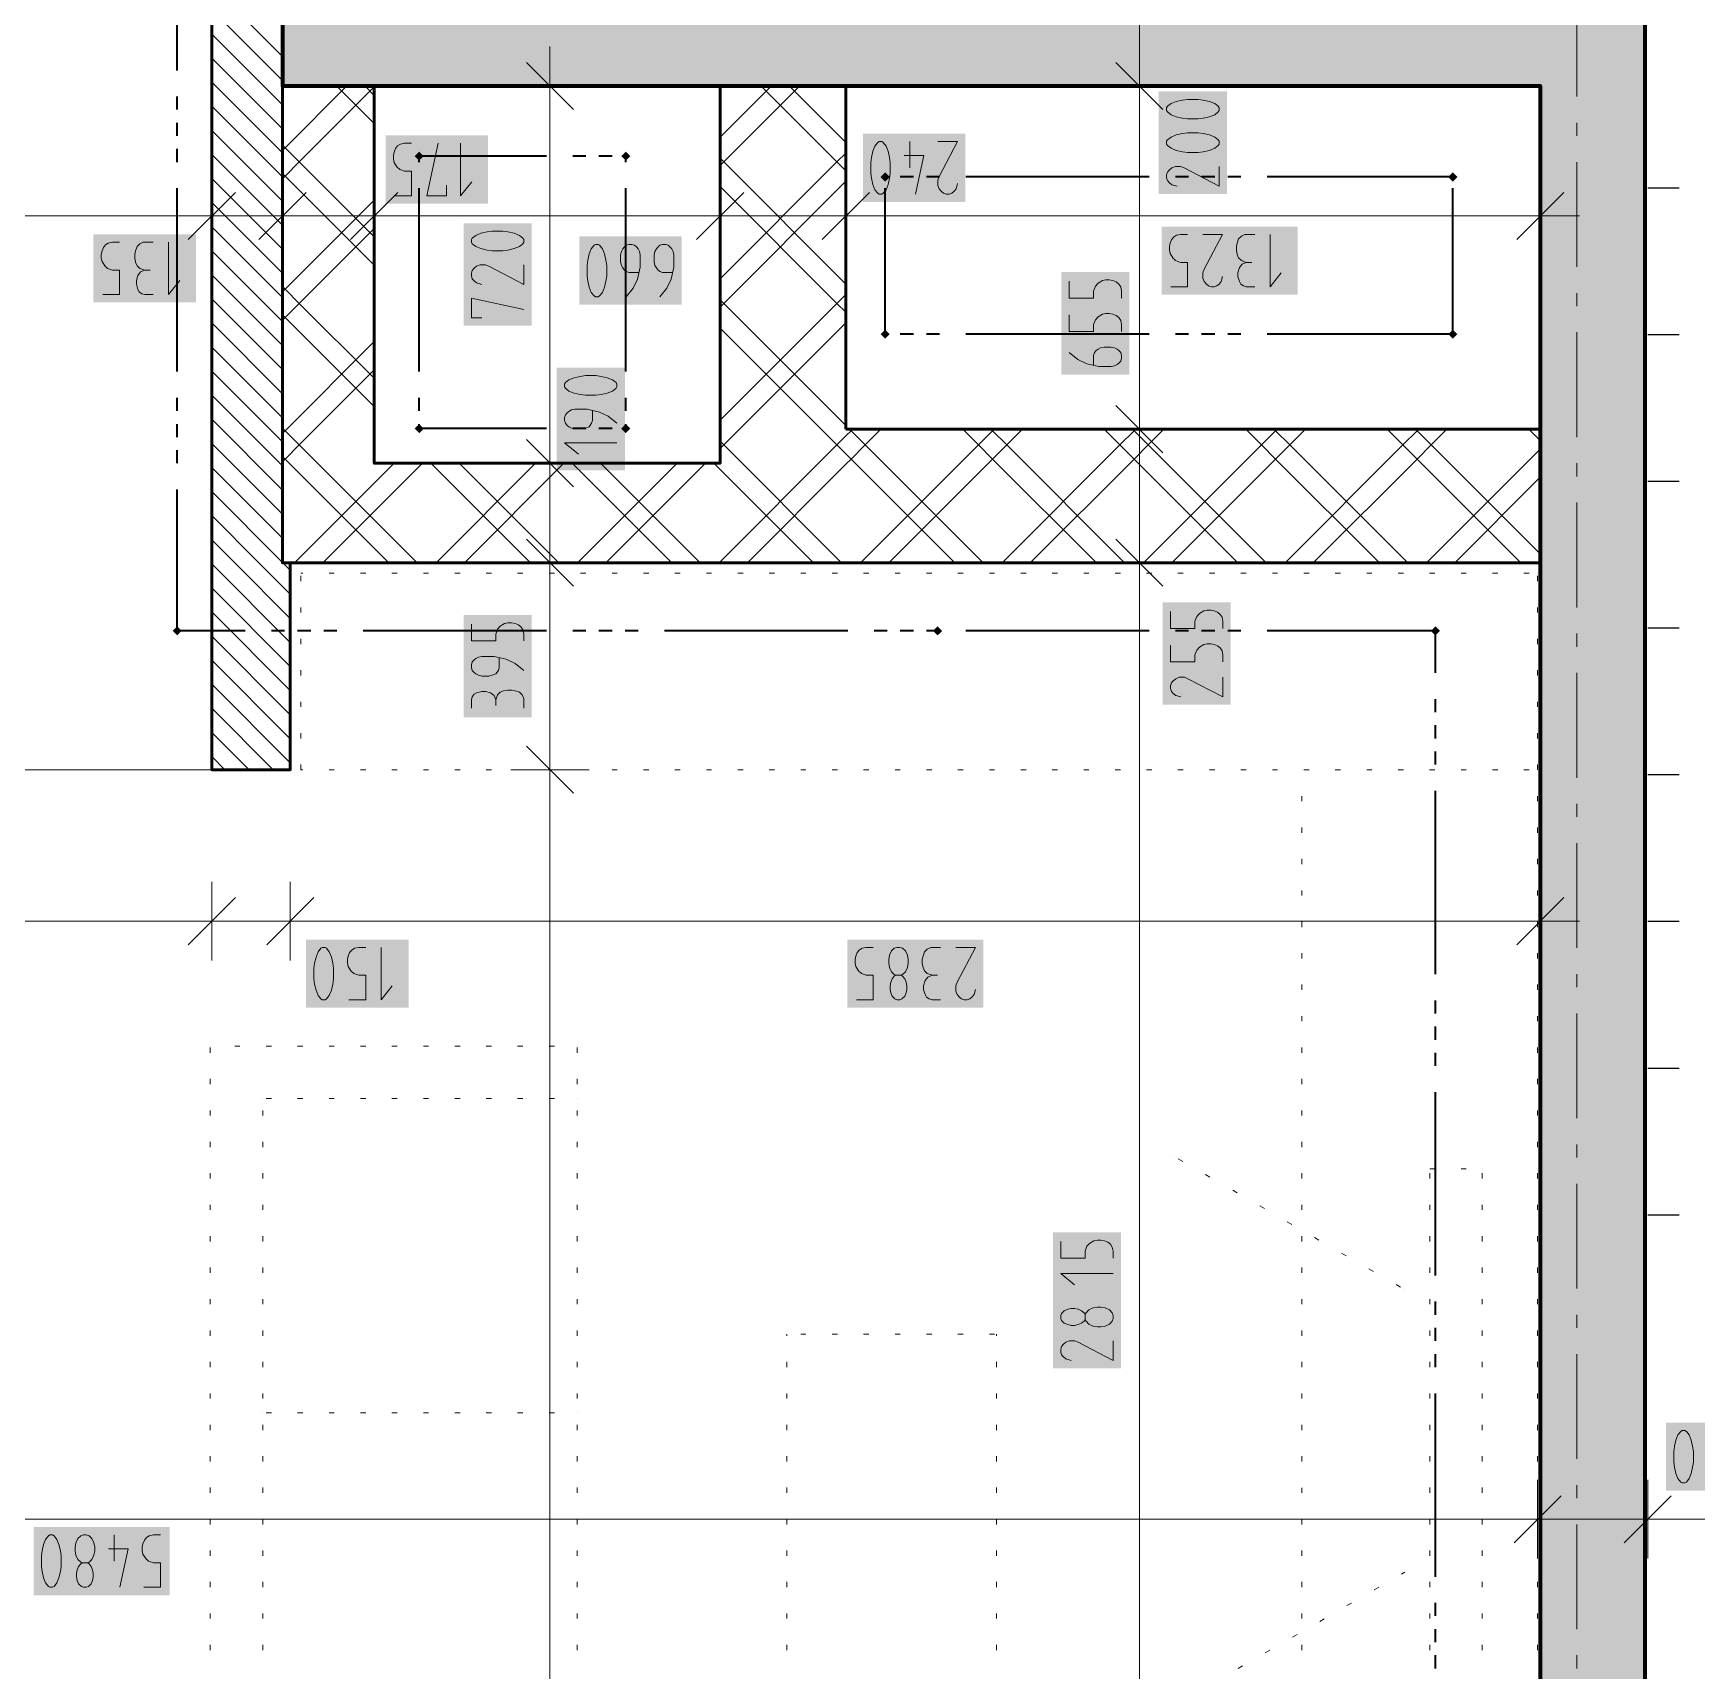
# Model space of a CAD drawing. Header units: millimetres. Extents: x 0 to 594, y 0 to 420.
# Drawn here: x 123.15 to 152.22, y 151.83 to 180.45 of the extents above; entities that cross this region are included whole.
import ezdxf

# ---------------------------------------------------------------- set-up
doc = ezdxf.new("R2010")
doc.units = ezdxf.units.MM
doc.header["$LTSCALE"] = 8
for name, color, linetype in [('PDF_Koty delkove', 7, 'Continuous'), ('PDF_Kuchyne', 7, 'Continuous'), ('PDF_Nabytek', 7, 'Continuous'), ('PDF_Osy hlavni', 7, 'Continuous'), ('PDF_Pozarni useky', 7, 'Continuous'), ('PDF_Pricky sadrokarton', 7, 'Continuous'), ('PDF_Schody 2D', 7, 'Continuous'), ('PDF_Steny akusticke', 7, 'Continuous'), ('PDF_Steny obvodove nosne', 7, 'Continuous')]:
    doc.layers.add(name, color=color, linetype=linetype)

msp = doc.modelspace()

# ---------------------------------------------------------------- hatches: boundary and pattern name
at = {"layer": 'PDF_Steny obvodove nosne', "true_color": 0xc0c0c0, "transparency": 33554559}
msp.add_hatch(color=9, dxfattribs=at).paths.add_polyline_path([(149.487, 181.36), (149.487, 145.412), (149.487, 143.26), (151.319, 143.26), (151.319, 181.36)])

# ---------------------------------------------------------------- linework, layer by layer
at = {"layer": 'PDF_Koty delkove', "lineweight": 18}
for points in [[(142.481, 145.412), (142.481, 159.284), (142.481, 161.364), (142.481, 163.041), (142.481, 163.866), (142.481, 166.663), (142.481, 169.099), (142.481, 171.194), (142.481, 173.529), (142.481, 179.528), (142.481, 181.36), (142.481, 181.635), (142.481, 183.283), (142.481, 198.395), (142.481, 200.044), (142.481, 200.319), (142.481, 202.151), (142.481, 202.288), (142.481, 215.614)], [(132.181, 179.528), (132.181, 180.215)], [(132.593, 179.116), (131.769, 179.941)], [(142.893, 179.116), (142.068, 179.941)], [(132.868, 179.528), (132.181, 179.528), (131.494, 179.528)], [(132.181, 130.758), (132.181, 149.812), (132.181, 167.576), (132.181, 171.194), (132.181, 172.934), (132.181, 179.528)], [(143.167, 179.528), (142.481, 179.528), (141.794, 179.528)], [(129.468, 177.61), (129.762, 177.61), (129.762, 178.037), (129.639, 178.037), (129.554, 178.068), (129.505, 178.114), (129.456, 178.19), (129.444, 178.25), (129.444, 178.312), (129.456, 178.373), (129.48, 178.434), (129.517, 178.479), (129.566, 178.511)], [(129.566, 178.511), (129.639, 178.526), (129.762, 178.526)], [(130.374, 177.793), (130.374, 177.61), (130.031, 177.61), (130.226, 178.526)], [(130.618, 178.526), (130.618, 177.61), (130.813, 177.854)], [(138.054, 177.715), (138.091, 177.806), (138.116, 177.914), (138.128, 178.004), (138.128, 178.187), (138.116, 178.279), (138.091, 178.386), (138.054, 178.478), (138.006, 178.539), (137.981, 178.555), (137.932, 178.555), (137.908, 178.539), (137.859, 178.478), (137.822, 178.386), (137.798, 178.279), (137.786, 178.187)], [(138.47, 178.555), (138.47, 178.097)], [(138.96, 178.555), (139.303, 178.555), (138.984, 177.944), (138.96, 177.882), (138.96, 177.791), (138.984, 177.73), (139.021, 177.685), (139.058, 177.654), (139.107, 177.639), (139.155, 177.639), (139.204, 177.654), (139.241, 177.685), (139.278, 177.73), (139.303, 177.821)], [(143.506, 178.707), (143.323, 178.707), (143.232, 178.695), (143.125, 178.671), (143.034, 178.634), (142.972, 178.586), (142.958, 178.561), (142.958, 178.512)], [(142.958, 178.512), (142.972, 178.487), (143.034, 178.439), (143.125, 178.402), (143.232, 178.377), (143.323, 178.365), (143.506, 178.365), (143.598, 178.377), (143.705, 178.402), (143.797, 178.439), (143.858, 178.487), (143.873, 178.512), (143.873, 178.561), (143.858, 178.586), (143.797, 178.634), (143.705, 178.671), (143.598, 178.695), (143.506, 178.707)], [(138.373, 178.31), (138.716, 178.31), (138.568, 177.639)], [(126.269, 177.942), (126.269, 177.255), (126.269, 176.568)], [(127.506, 177.942), (127.506, 177.255), (127.506, 176.568)], [(129.109, 177.942), (129.109, 177.255), (129.109, 176.568)], [(135.153, 177.942), (135.153, 177.255), (135.153, 176.568)], [(137.352, 177.942), (137.352, 177.255), (137.352, 176.568)], [(137.786, 178.187), (137.786, 178.004), (137.798, 177.914), (137.822, 177.806), (137.859, 177.715), (137.908, 177.654), (137.932, 177.639), (137.981, 177.639), (138.006, 177.654), (138.054, 177.715)], [(143.873, 178.12), (143.873, 177.778), (143.263, 178.096), (143.201, 178.12), (143.11, 178.12), (143.049, 178.096), (143.003, 178.059), (142.972, 178.023), (142.958, 177.973), (142.958, 177.925), (142.972, 177.876), (143.003, 177.839), (143.049, 177.802), (143.14, 177.778)], [(149.487, 177.942), (149.487, 177.255), (149.487, 176.568)], [(126.682, 177.667), (125.857, 176.843)], [(127.918, 177.667), (127.094, 176.843)], [(129.521, 177.667), (128.697, 176.843)], [(135.566, 177.667), (134.741, 176.843)], [(137.764, 177.667), (136.939, 176.843)], [(149.899, 177.667), (149.075, 176.843)], [(149.487, 177.255), (145.41, 177.255), (144.58, 177.255), (143.119, 177.255), (137.352, 177.255), (135.153, 177.255), (129.109, 177.255), (127.506, 177.255), (126.269, 177.255), (110.242, 177.255), (99.205, 177.255)], [(149.487, 177.255), (150.174, 177.255)], [(124.365, 175.881), (124.658, 175.881), (124.658, 176.308), (124.536, 176.308), (124.45, 176.339), (124.401, 176.385), (124.353, 176.461), (124.34, 176.522), (124.34, 176.583), (124.353, 176.644), (124.377, 176.705), (124.414, 176.751), (124.462, 176.782), (124.536, 176.797), (124.658, 176.797)], [(125.245, 176.797), (125.074, 176.797), (125.013, 176.766), (124.964, 176.72), (124.94, 176.644), (124.927, 176.583), (124.927, 176.522), (124.94, 176.446), (124.964, 176.385), (125.013, 176.339), (125.098, 176.308)], [(125.515, 176.797), (125.515, 175.881), (125.71, 176.125)], [(131.173, 176.99), (131.082, 176.977), (130.975, 176.953), (130.883, 176.916), (130.822, 176.868), (130.807, 176.843), (130.807, 176.795), (130.822, 176.77), (130.883, 176.721), (130.975, 176.685), (131.082, 176.66), (131.173, 176.647), (131.356, 176.647), (131.447, 176.66), (131.554, 176.685), (131.646, 176.721), (131.707, 176.77), (131.723, 176.795), (131.723, 176.843), (131.707, 176.868), (131.646, 176.916), (131.554, 176.953), (131.447, 176.977), (131.356, 176.99)], [(131.356, 176.99), (131.173, 176.99)], [(133.734, 176.27), (133.563, 176.27), (133.514, 176.286), (133.477, 176.316), (133.453, 176.347), (133.428, 176.392), (133.416, 176.453), (133.416, 176.575), (133.428, 176.637), (133.453, 176.682), (133.477, 176.713), (133.514, 176.744), (133.563, 176.759), (133.611, 176.759)], [(133.611, 176.759), (133.66, 176.744), (133.697, 176.713), (133.721, 176.682), (133.746, 176.637), (133.759, 176.575), (133.759, 176.362), (133.71, 176.149), (133.636, 175.996), (133.514, 175.844)], [(134.321, 176.27), (134.15, 176.27), (134.101, 176.286), (134.064, 176.316), (134.04, 176.347), (134.016, 176.392), (134.003, 176.453), (134.003, 176.575), (134.016, 176.637), (134.04, 176.682), (134.064, 176.713), (134.101, 176.744), (134.15, 176.759), (134.198, 176.759), (134.247, 176.744), (134.284, 176.713), (134.308, 176.682), (134.333, 176.637), (134.346, 176.575), (134.346, 176.362), (134.297, 176.149), (134.223, 175.996), (134.101, 175.844)], [(143.029, 176.018), (143.323, 176.018), (143.323, 176.445), (143.2, 176.445), (143.115, 176.476), (143.066, 176.522), (143.017, 176.598), (143.005, 176.658), (143.005, 176.72), (143.017, 176.781), (143.042, 176.841), (143.078, 176.887), (143.127, 176.918), (143.2, 176.934), (143.323, 176.934)], [(143.592, 176.934), (143.935, 176.934), (143.616, 176.323)], [(144.497, 176.934), (144.326, 176.934), (144.265, 176.903), (144.216, 176.857), (144.192, 176.781), (144.179, 176.72), (144.179, 176.658), (144.192, 176.582), (144.216, 176.522), (144.265, 176.476), (144.35, 176.445)], [(144.766, 176.934), (144.766, 176.018), (144.961, 176.262)], [(125.245, 175.881), (125.098, 175.881), (125.049, 175.896), (125.001, 175.927), (124.976, 175.973), (124.952, 176.064), (124.952, 176.125), (124.976, 176.217), (125.025, 176.278), (125.098, 176.308), (125.196, 176.308)], [(131.723, 176.403), (131.723, 176.06), (131.112, 176.378), (131.051, 176.403), (130.959, 176.403), (130.899, 176.378), (130.853, 176.342), (130.822, 176.305), (130.807, 176.256), (130.807, 176.208), (130.822, 176.158), (130.853, 176.122), (130.899, 176.085), (130.989, 176.06)], [(143.616, 176.323), (143.592, 176.262), (143.592, 176.17), (143.616, 176.11), (143.653, 176.064), (143.69, 176.033), (143.739, 176.018), (143.787, 176.018), (143.836, 176.033), (143.873, 176.064), (143.91, 176.11), (143.935, 176.2)], [(144.497, 176.018), (144.35, 176.018), (144.301, 176.033), (144.253, 176.064), (144.228, 176.11), (144.203, 176.2), (144.203, 176.262), (144.228, 176.353), (144.277, 176.415), (144.35, 176.445), (144.448, 176.445)], [(141.255, 176.114), (141.255, 175.821), (141.682, 175.821), (141.682, 175.943), (141.713, 176.029), (141.759, 176.078), (141.835, 176.126), (141.895, 176.139), (141.956, 176.139), (142.018, 176.126), (142.078, 176.102), (142.124, 176.065), (142.155, 176.017), (142.171, 175.943), (142.171, 175.821)], [(130.989, 175.473), (130.807, 175.473), (130.807, 175.816), (131.723, 175.62)], [(141.255, 175.527), (141.255, 175.234), (141.682, 175.234), (141.682, 175.356), (141.713, 175.441), (141.759, 175.491), (141.835, 175.539), (141.895, 175.552), (141.956, 175.552), (142.018, 175.539), (142.078, 175.515), (142.124, 175.478), (142.155, 175.43), (142.171, 175.356), (142.171, 175.234)], [(141.56, 174.671), (141.407, 174.744), (141.255, 174.867)], [(141.682, 174.647), (141.682, 174.818), (141.697, 174.867), (141.727, 174.904), (141.759, 174.928), (141.803, 174.952), (141.865, 174.964), (141.987, 174.964), (142.048, 174.952), (142.094, 174.928), (142.124, 174.904), (142.155, 174.867), (142.171, 174.818), (142.171, 174.769), (142.155, 174.72), (142.124, 174.683), (142.094, 174.659), (142.048, 174.634), (141.987, 174.622), (141.773, 174.622), (141.56, 174.671)], [(133.352, 173.632), (133.199, 173.755), (133.046, 173.828), (132.833, 173.876), (132.618, 173.876), (132.558, 173.864), (132.512, 173.84), (132.482, 173.816), (132.451, 173.779), (132.436, 173.73), (132.436, 173.681), (132.451, 173.632), (132.482, 173.595)], [(132.482, 173.595), (132.512, 173.571), (132.558, 173.546), (132.618, 173.534), (132.741, 173.534), (132.802, 173.546), (132.863, 173.571), (132.909, 173.632), (132.924, 173.681), (132.924, 173.852)], [(142.893, 173.117), (142.068, 173.942)], [(132.593, 172.522), (131.769, 173.346)], [(133.352, 173.289), (132.436, 173.289), (132.68, 173.094)], [(143.167, 173.529), (142.481, 173.529), (141.794, 173.529)], [(132.868, 172.934), (132.181, 172.934), (131.494, 172.934)], [(132.593, 170.782), (131.769, 171.606)], [(142.893, 170.782), (142.068, 171.606)], [(132.868, 171.194), (132.181, 171.194), (131.494, 171.194)], [(143.167, 171.194), (142.481, 171.194), (141.794, 171.194)], [(143.025, 170.341), (143.025, 170.047), (143.452, 170.047), (143.452, 170.17), (143.483, 170.255), (143.529, 170.304), (143.605, 170.352), (143.666, 170.365), (143.727, 170.365), (143.788, 170.352), (143.849, 170.328), (143.895, 170.292), (143.926, 170.243), (143.941, 170.17), (143.941, 170.047)], [(130.807, 170.119), (130.807, 169.826), (131.234, 169.826), (131.234, 169.948), (131.265, 170.034), (131.311, 170.083), (131.387, 170.131), (131.447, 170.144), (131.509, 170.144), (131.57, 170.131), (131.631, 170.107), (131.676, 170.07), (131.707, 170.022), (131.723, 169.948), (131.723, 169.826)], [(143.025, 169.754), (143.025, 169.46), (143.452, 169.46), (143.452, 169.583), (143.483, 169.668), (143.529, 169.717), (143.605, 169.765), (143.666, 169.778), (143.727, 169.778), (143.788, 169.765), (143.849, 169.741), (143.895, 169.704), (143.926, 169.656), (143.941, 169.583), (143.941, 169.46)], [(131.723, 169.312), (131.57, 169.435), (131.417, 169.508), (131.204, 169.557), (130.989, 169.557), (130.929, 169.544), (130.883, 169.52), (130.853, 169.496), (130.822, 169.459), (130.807, 169.41), (130.807, 169.361), (130.822, 169.312), (130.853, 169.275), (130.883, 169.251), (130.929, 169.226), (130.989, 169.214), (131.112, 169.214), (131.173, 169.226), (131.234, 169.251), (131.28, 169.312), (131.295, 169.361), (131.295, 169.532)], [(130.807, 168.652), (130.807, 168.798), (130.822, 168.848), (130.853, 168.896), (130.899, 168.921), (130.989, 168.945), (131.051, 168.945), (131.142, 168.921), (131.204, 168.872), (131.234, 168.798), (131.234, 168.701)], [(131.723, 168.652), (131.723, 168.823), (131.692, 168.884), (131.646, 168.933), (131.57, 168.957), (131.509, 168.969), (131.447, 168.969), (131.371, 168.957), (131.311, 168.933), (131.265, 168.884)], [(143.941, 169.191), (143.941, 168.848), (143.33, 169.166), (143.269, 169.191), (143.177, 169.191), (143.117, 169.166), (143.071, 169.13), (143.04, 169.093), (143.025, 169.044), (143.025, 168.995), (143.04, 168.946), (143.071, 168.91), (143.117, 168.873), (143.208, 168.848)], [(131.265, 168.884), (131.234, 168.798)], [(132.593, 167.164), (131.769, 167.988)], [(132.868, 167.576), (132.181, 167.576), (131.494, 167.576)], [(126.269, 165.616), (126.269, 164.929), (126.269, 164.242)], [(127.643, 165.616), (127.643, 164.929), (127.643, 164.242)], [(149.487, 165.616), (149.487, 164.929), (149.487, 164.242)], [(126.682, 165.341), (125.857, 164.517)], [(128.055, 165.341), (127.231, 164.517)], [(149.899, 165.341), (149.075, 164.517)], [(98.564, 164.929), (99.251, 164.929), (126.269, 164.929), (127.643, 164.929), (139.868, 164.929), (149.487, 164.929), (150.174, 164.929)], [(128.666, 163.555), (128.96, 163.555), (128.96, 163.982), (128.838, 163.982), (128.752, 164.013), (128.703, 164.059), (128.655, 164.135), (128.642, 164.195), (128.642, 164.257), (128.655, 164.318), (128.679, 164.378), (128.716, 164.424), (128.764, 164.455), (128.838, 164.471), (128.96, 164.471)], [(129.229, 164.471), (129.229, 163.555), (129.425, 163.799)], [(137.537, 163.555), (137.831, 163.555), (137.831, 163.982), (137.708, 163.982), (137.623, 164.013), (137.574, 164.059), (137.525, 164.135), (137.513, 164.195), (137.513, 164.257), (137.525, 164.318), (137.55, 164.378), (137.586, 164.424), (137.635, 164.455), (137.708, 164.471), (137.831, 164.471)], [(138.149, 164.043), (138.198, 163.997), (138.222, 163.982), (138.32, 163.982), (138.344, 163.997), (138.394, 164.043), (138.43, 164.119), (138.443, 164.195), (138.443, 164.257), (138.43, 164.333), (138.394, 164.409), (138.344, 164.455), (138.295, 164.471), (138.247, 164.471), (138.198, 164.455), (138.149, 164.409), (138.113, 164.333), (138.1, 164.257)], [(138.1, 164.257), (138.1, 164.195), (138.113, 164.119), (138.149, 164.043)], [(139.005, 164.471), (138.834, 164.471), (138.773, 164.44), (138.724, 164.394), (138.7, 164.318), (138.687, 164.257), (138.687, 164.195), (138.7, 164.119), (138.724, 164.059), (138.773, 164.013), (138.858, 163.982)], [(139.274, 164.471), (139.617, 164.471), (139.299, 163.86), (139.274, 163.799), (139.274, 163.707), (139.299, 163.647), (139.335, 163.601), (139.372, 163.57), (139.421, 163.555), (139.469, 163.555), (139.519, 163.57), (139.555, 163.601), (139.592, 163.647), (139.617, 163.737)], [(138.32, 163.982), (138.344, 163.966), (138.381, 163.92), (138.405, 163.86), (138.418, 163.799), (138.418, 163.737), (138.405, 163.677), (138.381, 163.615), (138.332, 163.57), (138.295, 163.555), (138.247, 163.555), (138.21, 163.57), (138.161, 163.615), (138.137, 163.677), (138.124, 163.737), (138.124, 163.799), (138.137, 163.86), (138.161, 163.92), (138.198, 163.966), (138.222, 163.982)], [(139.005, 163.555), (138.858, 163.555), (138.809, 163.57), (138.761, 163.601), (138.736, 163.647), (138.711, 163.737), (138.711, 163.799), (138.736, 163.89), (138.785, 163.952), (138.858, 163.982), (138.956, 163.982)], [(141.107, 159.331), (141.107, 159.037), (141.534, 159.037), (141.534, 159.16), (141.565, 159.245), (141.61, 159.294), (141.686, 159.343), (141.747, 159.355), (141.808, 159.355), (141.87, 159.343), (141.93, 159.318), (141.976, 159.282), (142.007, 159.233), (142.023, 159.16), (142.023, 159.037)], [(142.023, 158.768), (141.107, 158.768), (141.35, 158.573)], [(141.534, 157.961), (141.518, 157.936), (141.472, 157.9), (141.412, 157.876), (141.35, 157.863), (141.289, 157.863), (141.229, 157.876), (141.167, 157.9), (141.121, 157.949), (141.107, 157.986), (141.107, 158.034), (141.121, 158.071), (141.167, 158.12), (141.229, 158.144), (141.289, 158.157), (141.35, 158.157), (141.412, 158.144), (141.472, 158.12), (141.518, 158.083), (141.534, 158.059)], [(141.808, 158.181), (141.747, 158.181), (141.671, 158.168), (141.595, 158.132), (141.549, 158.083), (141.534, 158.059), (141.534, 157.961), (141.549, 157.936), (141.595, 157.887), (141.671, 157.851), (141.747, 157.838), (141.808, 157.838), (141.884, 157.851), (141.961, 157.887), (142.007, 157.936), (142.023, 157.986), (142.023, 158.034)], [(142.023, 158.034), (142.007, 158.083), (141.961, 158.132), (141.884, 158.168), (141.808, 158.181)], [(142.023, 157.594), (142.023, 157.251), (141.412, 157.57), (141.35, 157.594), (141.259, 157.594), (141.198, 157.57), (141.153, 157.533), (141.121, 157.496), (141.107, 157.447), (141.107, 157.399), (141.121, 157.349), (141.153, 157.313), (141.198, 157.276), (141.289, 157.251)], [(149.441, 155.161), (149.441, 154.474), (149.441, 153.787)], [(151.365, 155.161), (151.365, 154.474), (151.365, 153.787)], [(149.853, 154.886), (149.029, 154.062)], [(151.777, 154.886), (150.952, 154.062)], [(235.992, 154.474), (234.068, 154.474), (203.112, 154.474), (201.784, 154.474), (178.291, 154.474), (176.368, 154.474), (164.92, 154.474), (162.813, 154.474), (151.365, 154.474), (149.441, 154.474), (99.251, 154.474), (95.862, 154.474)], [(123.599, 154.031), (123.563, 154.123), (123.514, 154.184), (123.489, 154.199), (123.441, 154.199), (123.416, 154.184), (123.367, 154.123), (123.331, 154.031), (123.306, 153.924), (123.294, 153.832)], [(123.979, 153.726), (124.003, 153.71), (124.101, 153.71), (124.125, 153.726), (124.175, 153.772), (124.211, 153.848), (124.224, 153.924), (124.224, 153.985), (124.211, 154.061), (124.175, 154.138), (124.125, 154.184), (124.076, 154.199), (124.028, 154.199), (123.979, 154.184), (123.93, 154.138), (123.894, 154.061), (123.881, 153.985)], [(124.566, 154.199), (124.566, 153.742)], [(125.08, 153.284), (125.373, 153.284), (125.373, 153.71), (125.25, 153.71), (125.165, 153.742), (125.116, 153.787), (125.068, 153.863), (125.055, 153.924), (125.055, 153.985), (125.068, 154.047), (125.092, 154.107), (125.129, 154.153), (125.177, 154.184), (125.25, 154.199), (125.373, 154.199)], [(123.294, 153.832), (123.294, 153.649), (123.306, 153.558), (123.331, 153.451), (123.367, 153.36), (123.416, 153.298), (123.441, 153.284), (123.489, 153.284), (123.514, 153.298), (123.563, 153.36), (123.599, 153.451), (123.624, 153.558), (123.637, 153.649), (123.637, 153.832), (123.624, 153.924), (123.599, 154.031)], [(123.881, 153.985), (123.881, 153.924), (123.894, 153.848), (123.93, 153.772), (123.979, 153.726)], [(124.468, 153.955), (124.811, 153.955), (124.663, 153.284)], [(124.101, 153.71), (124.125, 153.695), (124.162, 153.649), (124.186, 153.589), (124.199, 153.527), (124.199, 153.466), (124.186, 153.405), (124.162, 153.344), (124.113, 153.298), (124.076, 153.284), (124.028, 153.284), (123.991, 153.298), (123.942, 153.344), (123.918, 153.405), (123.905, 153.466), (123.905, 153.527), (123.918, 153.589), (123.942, 153.649), (123.979, 153.695), (124.003, 153.71)]]:
    msp.add_lwpolyline(points, dxfattribs=at)
for points in [[(143.506, 179.294), (143.323, 179.294), (143.232, 179.282), (143.125, 179.258), (143.034, 179.221), (142.972, 179.173), (142.958, 179.148), (142.958, 179.099), (142.972, 179.074), (143.034, 179.026), (143.125, 178.989), (143.232, 178.964), (143.323, 178.952), (143.506, 178.952), (143.598, 178.964), (143.705, 178.989), (143.797, 179.026), (143.858, 179.074), (143.873, 179.099), (143.873, 179.148), (143.858, 179.173), (143.797, 179.221), (143.705, 179.258), (143.598, 179.282)], [(132.829, 176.392), (132.829, 176.209), (132.841, 176.118), (132.866, 176.011), (132.902, 175.92), (132.951, 175.858), (132.976, 175.844), (133.024, 175.844), (133.049, 175.858), (133.097, 175.92), (133.134, 176.011), (133.159, 176.118), (133.172, 176.209), (133.172, 176.392), (133.159, 176.484), (133.134, 176.591), (133.097, 176.682), (133.049, 176.744), (133.024, 176.759), (132.976, 176.759), (132.951, 176.744), (132.902, 176.682), (132.866, 176.591), (132.841, 176.484)], [(132.985, 174.464), (132.802, 174.464), (132.711, 174.451), (132.604, 174.427), (132.512, 174.39), (132.451, 174.342), (132.436, 174.317), (132.436, 174.268), (132.451, 174.243), (132.512, 174.195), (132.604, 174.158), (132.711, 174.133), (132.802, 174.121), (132.985, 174.121), (133.076, 174.133), (133.183, 174.158), (133.275, 174.195), (133.336, 174.243), (133.352, 174.268), (133.352, 174.317), (133.336, 174.342), (133.275, 174.39), (133.183, 174.427), (133.076, 174.451)], [(128.055, 164.104), (128.055, 163.92), (128.068, 163.83), (128.092, 163.723), (128.129, 163.631), (128.177, 163.57), (128.202, 163.555), (128.25, 163.555), (128.275, 163.57), (128.324, 163.631), (128.36, 163.723), (128.385, 163.83), (128.398, 163.92), (128.398, 164.104), (128.385, 164.195), (128.36, 164.302), (128.324, 164.394), (128.275, 164.455), (128.25, 164.471), (128.202, 164.471), (128.177, 164.455), (128.129, 164.394), (128.092, 164.302), (128.068, 164.195)], [(151.82, 155.657), (151.82, 155.474), (151.832, 155.383), (151.857, 155.276), (151.893, 155.184), (151.942, 155.123), (151.967, 155.108), (152.015, 155.108), (152.04, 155.123), (152.088, 155.184), (152.125, 155.276), (152.15, 155.383), (152.163, 155.474), (152.163, 155.657), (152.15, 155.749), (152.125, 155.856), (152.088, 155.947), (152.04, 156.009), (152.015, 156.024), (151.967, 156.024), (151.942, 156.009), (151.893, 155.947), (151.857, 155.856), (151.832, 155.749)]]:
    msp.add_lwpolyline(points, close=True, dxfattribs=at)
at = {"layer": 'PDF_Koty delkove', "color": 7, "lineweight": 18, "true_color": 0xffffff, "transparency": 33554559}
for points in [[(144.011, 177.64), (144.011, 179.432), (142.82, 177.64), (142.82, 179.432)], [(131.098, 178.664), (129.307, 178.664), (131.098, 177.473), (129.307, 177.473)], [(139.44, 178.692), (137.649, 178.692), (139.44, 177.501), (137.649, 177.501)], [(131.86, 175.336), (131.86, 177.127), (130.67, 175.336), (130.67, 177.127)], [(145.246, 177.071), (142.868, 177.071), (145.246, 175.881), (142.868, 175.881)], [(125.995, 176.935), (124.203, 176.935), (125.995, 175.744), (124.203, 175.744)], [(134.483, 176.897), (132.692, 176.897), (134.483, 175.706), (132.692, 175.706)], [(142.308, 174.484), (142.308, 176.276), (141.117, 174.484), (141.117, 176.276)], [(133.489, 172.809), (133.489, 174.601), (132.299, 172.809), (132.299, 174.601)], [(144.079, 168.711), (144.079, 170.502), (142.888, 168.711), (142.888, 170.502)], [(131.86, 168.489), (131.86, 170.281), (130.67, 168.489), (130.67, 170.281)], [(129.709, 164.608), (127.918, 164.608), (129.709, 163.418), (127.918, 163.418)], [(139.754, 164.608), (137.376, 164.608), (139.754, 163.418), (137.376, 163.418)], [(142.16, 157.114), (142.16, 159.492), (140.969, 157.114), (140.969, 159.492)], [(153.474, 156.162), (151.683, 156.162), (153.474, 154.971), (151.683, 154.971)], [(125.535, 154.337), (123.157, 154.337), (125.535, 153.146), (123.157, 153.146)]]:
    msp.add_solid(points, dxfattribs=at)
at = {"layer": 'PDF_Kuchyne', "lineweight": 13}
for points in [[(126.269, 189.557), (120.774, 189.557), (110.242, 189.557), (110.242, 184.062), (120.774, 184.062), (120.774, 173.071), (115.279, 173.071), (115.279, 167.576), (126.269, 167.576), (126.269, 173.071)], [(126.269, 173.071), (126.269, 189.557)]]:
    msp.add_lwpolyline(points, dxfattribs=at)
at = {"layer": 'PDF_Nabytek', "lineweight": 13}
for points in [[(127.826, 171.011), (127.826, 171.011)], [(127.861, 171.011), (127.826, 171.011)], [(127.826, 171.011), (127.826, 171.011)], [(127.826, 170.871), (127.826, 170.963)], [(128.411, 171.011), (128.319, 171.011)], [(128.96, 171.011), (128.869, 171.011)], [(129.51, 171.011), (129.418, 171.011)], [(130.059, 171.011), (129.968, 171.011)], [(130.609, 171.011), (130.517, 171.011)], [(131.158, 171.011), (131.067, 171.011)], [(131.708, 171.011), (131.616, 171.011)], [(132.257, 171.011), (132.166, 171.011)], [(132.807, 171.011), (132.715, 171.011)], [(133.357, 171.011), (133.265, 171.011)], [(133.906, 171.011), (133.814, 171.011)], [(134.456, 171.011), (134.364, 171.011)], [(135.005, 171.011), (134.914, 171.011)], [(135.555, 171.011), (135.463, 171.011)], [(136.104, 171.011), (136.013, 171.011)], [(136.654, 171.011), (136.562, 171.011)], [(137.203, 171.011), (137.112, 171.011)], [(137.753, 171.011), (137.661, 171.011)], [(138.302, 171.011), (138.211, 171.011)], [(138.852, 171.011), (138.76, 171.011)], [(139.401, 171.011), (139.31, 171.011)], [(139.951, 171.011), (139.859, 171.011)], [(140.5, 171.011), (140.409, 171.011)], [(141.05, 171.011), (140.958, 171.011)], [(141.599, 171.011), (141.508, 171.011)], [(142.149, 171.011), (142.057, 171.011)], [(142.698, 171.011), (142.607, 171.011)], [(143.248, 171.011), (143.156, 171.011)], [(143.798, 171.011), (143.706, 171.011)], [(144.347, 171.011), (144.255, 171.011)], [(144.897, 171.011), (144.805, 171.011)], [(145.446, 171.011), (145.355, 171.011)], [(145.996, 171.011), (145.904, 171.011)], [(146.545, 171.011), (146.454, 171.011)], [(147.095, 171.011), (147.003, 171.011)], [(147.644, 171.011), (147.553, 171.011)], [(148.194, 171.011), (148.102, 171.011)], [(148.743, 171.011), (148.652, 171.011)], [(149.293, 171.011), (149.201, 171.011)], [(149.441, 171.011), (149.441, 171.011)], [(149.441, 171.011), (149.441, 171.011)], [(149.441, 170.871), (149.441, 170.963)], [(127.826, 170.322), (127.826, 170.414)], [(149.441, 170.322), (149.441, 170.414)], [(127.826, 169.772), (127.826, 169.864)], [(149.441, 169.772), (149.441, 169.864)], [(127.826, 169.223), (127.826, 169.314)], [(149.441, 169.223), (149.441, 169.314)], [(127.826, 168.673), (127.826, 168.765)], [(149.441, 168.673), (149.441, 168.765)], [(127.826, 168.124), (127.826, 168.215)], [(149.441, 168.124), (149.441, 168.215)], [(127.861, 167.576), (127.826, 167.576), (127.826, 167.666)], [(127.826, 167.576), (127.826, 167.576)], [(128.411, 167.576), (128.319, 167.576)], [(128.96, 167.576), (128.869, 167.576)], [(129.51, 167.576), (129.418, 167.576)], [(130.059, 167.576), (129.968, 167.576)], [(130.609, 167.576), (130.517, 167.576)], [(131.158, 167.576), (131.067, 167.576)], [(131.708, 167.576), (131.616, 167.576)], [(132.257, 167.576), (132.166, 167.576)], [(132.807, 167.576), (132.715, 167.576)], [(133.357, 167.576), (133.265, 167.576)], [(133.906, 167.576), (133.814, 167.576)], [(134.456, 167.576), (134.364, 167.576)], [(135.005, 167.576), (134.914, 167.576)], [(135.555, 167.576), (135.463, 167.576)], [(136.104, 167.576), (136.013, 167.576)], [(136.654, 167.576), (136.562, 167.576)], [(137.203, 167.576), (137.112, 167.576)], [(137.753, 167.576), (137.661, 167.576)], [(138.302, 167.576), (138.211, 167.576)], [(138.852, 167.576), (138.76, 167.576)], [(139.401, 167.576), (139.31, 167.576)], [(139.951, 167.576), (139.859, 167.576)], [(140.5, 167.576), (140.409, 167.576)], [(141.05, 167.576), (140.958, 167.576)], [(141.599, 167.576), (141.508, 167.576)], [(142.149, 167.576), (142.057, 167.576)], [(142.698, 167.576), (142.607, 167.576)], [(143.248, 167.576), (143.156, 167.576)], [(143.798, 167.576), (143.706, 167.576)], [(144.347, 167.576), (144.255, 167.576)], [(144.897, 167.576), (144.805, 167.576)], [(145.32, 167.576), (145.32, 167.576)], [(145.32, 167.574), (145.32, 167.576)], [(145.32, 167.576), (145.32, 167.576)], [(145.446, 167.576), (145.355, 167.576)], [(145.446, 167.576), (145.355, 167.576)], [(145.996, 167.576), (145.904, 167.576)], [(145.996, 167.576), (145.904, 167.576)], [(146.545, 167.576), (146.454, 167.576)], [(146.545, 167.576), (146.454, 167.576)], [(147.095, 167.576), (147.003, 167.576)], [(147.095, 167.576), (147.003, 167.576)], [(147.644, 167.576), (147.553, 167.576)], [(147.644, 167.576), (147.553, 167.576)], [(148.194, 167.576), (148.102, 167.576)], [(148.194, 167.576), (148.102, 167.576)], [(148.743, 167.576), (148.652, 167.576)], [(148.743, 167.576), (148.652, 167.576)], [(149.293, 167.576), (149.201, 167.576)], [(149.293, 167.576), (149.201, 167.576)], [(149.441, 167.576), (149.441, 167.666)], [(149.441, 167.576), (149.441, 167.576)], [(149.441, 167.574), (149.441, 167.576)], [(149.441, 167.576), (149.441, 167.576)], [(149.441, 167.576), (149.441, 167.576)], [(149.441, 167.576), (149.441, 167.576)], [(145.32, 167.024), (145.32, 167.116)], [(149.441, 167.024), (149.441, 167.116)], [(145.32, 166.475), (145.32, 166.567)], [(149.441, 166.475), (149.441, 166.567)], [(145.32, 165.925), (145.32, 166.017)], [(149.441, 165.925), (149.441, 166.017)], [(145.32, 165.376), (145.32, 165.467)], [(149.441, 165.376), (149.441, 165.467)], [(145.32, 164.826), (145.32, 164.918)], [(149.441, 164.826), (149.441, 164.918)], [(145.32, 164.277), (145.32, 164.368)], [(149.441, 164.277), (149.441, 164.368)], [(145.32, 163.727), (145.32, 163.819)], [(149.441, 163.727), (149.441, 163.819)], [(145.32, 163.178), (145.32, 163.269)], [(149.441, 163.178), (149.441, 163.269)], [(126.245, 162.745), (126.245, 162.745)], [(126.245, 162.745), (126.245, 162.745)], [(126.245, 162.628), (126.245, 162.72)], [(126.762, 162.745), (126.671, 162.745)], [(127.312, 162.745), (127.22, 162.745)], [(127.861, 162.745), (127.77, 162.745)], [(128.411, 162.745), (128.319, 162.745)], [(128.96, 162.745), (128.869, 162.745)], [(129.51, 162.745), (129.418, 162.745)], [(130.059, 162.745), (129.968, 162.745)], [(130.609, 162.745), (130.517, 162.745)], [(131.158, 162.745), (131.067, 162.745)], [(131.708, 162.745), (131.616, 162.745)], [(132.257, 162.745), (132.166, 162.745)], [(132.657, 162.745), (132.657, 162.745)], [(132.657, 162.745), (132.657, 162.745)], [(132.657, 162.628), (132.657, 162.72)], [(145.32, 162.628), (145.32, 162.72)], [(149.441, 162.628), (149.441, 162.72)], [(126.245, 162.079), (126.245, 162.17)], [(132.657, 162.079), (132.657, 162.17)], [(145.32, 162.079), (145.32, 162.17)], [(149.441, 162.079), (149.441, 162.17)], [(127.161, 161.829), (127.161, 161.829)], [(127.161, 161.829), (127.161, 161.829)], [(127.312, 161.829), (127.22, 161.829)], [(127.861, 161.829), (127.77, 161.829)], [(128.411, 161.829), (128.319, 161.829)], [(128.96, 161.829), (128.869, 161.829)], [(129.51, 161.829), (129.418, 161.829)], [(130.059, 161.829), (129.968, 161.829)], [(130.609, 161.829), (130.517, 161.829)], [(131.158, 161.829), (131.067, 161.829)], [(131.708, 161.829), (131.616, 161.829)], [(132.257, 161.829), (132.166, 161.829)], [(132.657, 161.829), (132.657, 161.829)], [(126.245, 161.529), (126.245, 161.621)], [(127.161, 161.529), (127.161, 161.621)], [(132.657, 161.529), (132.657, 161.621)], [(145.32, 161.529), (145.32, 161.621)], [(149.441, 161.529), (149.441, 161.621)], [(126.245, 160.98), (126.245, 161.071)], [(127.161, 160.98), (127.161, 161.071)], [(132.657, 160.98), (132.657, 161.071)], [(145.32, 160.98), (145.32, 161.071)], [(149.441, 160.98), (149.441, 161.071)], [(143.076, 160.822), (143.076, 160.822)], [(143.239, 160.728), (143.16, 160.774)], [(126.245, 160.43), (126.245, 160.522)], [(127.161, 160.43), (127.161, 160.522)], [(132.657, 160.43), (132.657, 160.522)], [(143.715, 160.453), (143.636, 160.499)], [(145.32, 160.43), (145.32, 160.522)], [(147.644, 160.597), (147.555, 160.597)], [(147.555, 160.597), (147.555, 160.597)], [(147.555, 160.597), (147.555, 160.597)], [(147.555, 160.43), (147.555, 160.522)], [(148.194, 160.597), (148.102, 160.597)], [(148.471, 160.597), (148.471, 160.597)], [(148.471, 160.597), (148.471, 160.597)], [(148.471, 160.43), (148.471, 160.522)], [(149.441, 160.43), (149.441, 160.522)], [(144.191, 160.179), (144.112, 160.225)], [(126.245, 159.881), (126.245, 159.972)], [(127.161, 159.881), (127.161, 159.972)], [(132.657, 159.881), (132.657, 159.972)], [(144.667, 159.904), (144.588, 159.95)], [(145.32, 159.881), (145.32, 159.972)], [(147.555, 159.881), (147.555, 159.972)], [(148.471, 159.881), (148.471, 159.972)], [(149.441, 159.881), (149.441, 159.972)], [(145.143, 159.629), (145.064, 159.675)], [(126.245, 159.331), (126.245, 159.423)], [(127.161, 159.331), (127.161, 159.423)], [(132.657, 159.331), (132.657, 159.423)], [(145.32, 159.331), (145.32, 159.423)], [(145.619, 159.354), (145.54, 159.4)], [(147.555, 159.331), (147.555, 159.423)], [(148.471, 159.331), (148.471, 159.423)], [(149.441, 159.331), (149.441, 159.423)], [(146.095, 159.08), (146.015, 159.125)], [(126.245, 158.782), (126.245, 158.873)], [(127.161, 158.782), (127.161, 158.873)], [(132.657, 158.782), (132.657, 158.873)], [(145.32, 158.782), (145.32, 158.873)], [(146.571, 158.805), (146.491, 158.851)], [(147.555, 158.782), (147.555, 158.873)], [(148.471, 158.782), (148.471, 158.873)], [(149.441, 158.782), (149.441, 158.873)], [(147.047, 158.53), (146.967, 158.576)], [(147.119, 158.488), (147.119, 158.488)], [(126.245, 158.232), (126.245, 158.324)], [(127.161, 158.232), (127.161, 158.324)], [(132.657, 158.232), (132.657, 158.324)], [(145.32, 158.232), (145.32, 158.324)], [(147.555, 158.232), (147.555, 158.324)], [(148.471, 158.232), (148.471, 158.324)], [(149.441, 158.232), (149.441, 158.324)], [(126.245, 157.683), (126.245, 157.774)], [(127.161, 157.683), (127.161, 157.774)], [(132.657, 157.683), (132.657, 157.774)], [(136.32, 157.708), (136.32, 157.708)], [(136.32, 157.683), (136.32, 157.708)], [(136.32, 157.708), (136.32, 157.708)], [(136.654, 157.708), (136.562, 157.708)], [(137.203, 157.708), (137.112, 157.708)], [(137.753, 157.708), (137.661, 157.708)], [(138.302, 157.708), (138.211, 157.708)], [(138.852, 157.708), (138.76, 157.708)], [(139.401, 157.708), (139.31, 157.708)], [(139.951, 157.708), (139.859, 157.708)], [(139.984, 157.708), (139.984, 157.708)], [(139.984, 157.683), (139.984, 157.708)], [(139.984, 157.708), (139.984, 157.708)], [(145.32, 157.683), (145.32, 157.774)], [(147.555, 157.683), (147.555, 157.774)], [(148.471, 157.683), (148.471, 157.774)], [(149.441, 157.683), (149.441, 157.774)], [(126.245, 157.133), (126.245, 157.225)], [(127.161, 157.133), (127.161, 157.225)], [(132.657, 157.133), (132.657, 157.225)], [(136.32, 157.133), (136.32, 157.225)], [(139.984, 157.133), (139.984, 157.225)], [(145.32, 157.133), (145.32, 157.225)], [(147.555, 157.133), (147.555, 157.225)], [(148.471, 157.133), (148.471, 157.225)], [(149.441, 157.133), (149.441, 157.225)], [(126.245, 156.584), (126.245, 156.675)], [(127.161, 156.584), (127.161, 156.675)], [(132.657, 156.584), (132.657, 156.675)], [(136.32, 156.584), (136.32, 156.675)], [(139.984, 156.584), (139.984, 156.675)], [(145.32, 156.583), (145.32, 156.675)], [(147.555, 156.584), (147.555, 156.675)], [(148.471, 156.584), (148.471, 156.675)], [(149.441, 156.583), (149.441, 156.675)], [(126.245, 156.034), (126.245, 156.126)], [(127.161, 156.334), (127.161, 156.334)], [(127.161, 156.034), (127.161, 156.126)], [(127.312, 156.334), (127.22, 156.334)], [(127.861, 156.334), (127.77, 156.334)], [(128.411, 156.334), (128.319, 156.334)], [(128.96, 156.334), (128.869, 156.334)], [(129.51, 156.334), (129.418, 156.334)], [(130.059, 156.334), (129.968, 156.334)], [(130.609, 156.334), (130.517, 156.334)], [(131.158, 156.334), (131.067, 156.334)], [(131.708, 156.334), (131.616, 156.334)], [(132.257, 156.334), (132.166, 156.334)], [(132.657, 156.334), (132.657, 156.334)], [(132.657, 156.034), (132.657, 156.126)], [(136.32, 156.034), (136.32, 156.126)], [(139.984, 156.034), (139.984, 156.126)], [(145.32, 156.034), (145.32, 156.126)], [(147.555, 156.034), (147.555, 156.126)], [(148.471, 156.034), (148.471, 156.126)], [(149.441, 156.034), (149.441, 156.126)], [(126.245, 155.484), (126.245, 155.576)], [(127.161, 155.484), (127.161, 155.576)], [(132.657, 155.484), (132.657, 155.576)], [(136.32, 155.484), (136.32, 155.576)], [(139.984, 155.484), (139.984, 155.576)], [(145.32, 155.484), (145.32, 155.576)], [(147.555, 155.484), (147.555, 155.576)], [(148.471, 155.484), (148.471, 155.576)], [(149.441, 155.484), (149.441, 155.576)], [(126.245, 154.935), (126.245, 155.027)], [(127.161, 154.935), (127.161, 155.027)], [(132.657, 154.935), (132.657, 155.027)], [(136.32, 154.935), (136.32, 155.027)], [(139.984, 154.935), (139.984, 155.027)], [(145.32, 154.935), (145.32, 155.026)], [(147.555, 154.935), (147.555, 155.027)], [(148.471, 154.935), (148.471, 155.027)], [(149.441, 154.935), (149.441, 155.026)], [(126.245, 154.385), (126.245, 154.477)], [(127.161, 154.385), (127.161, 154.477)], [(132.657, 154.385), (132.657, 154.477)], [(136.32, 154.385), (136.32, 154.477)], [(139.984, 154.385), (139.984, 154.477)], [(145.32, 154.385), (145.32, 154.477)], [(147.555, 154.385), (147.555, 154.477)], [(148.471, 154.385), (148.471, 154.477)], [(149.441, 154.385), (149.441, 154.477)], [(126.245, 153.836), (126.245, 153.927)], [(127.161, 153.836), (127.161, 153.927)], [(132.657, 153.836), (132.657, 153.927)], [(136.32, 153.836), (136.32, 153.927)], [(139.984, 153.836), (139.984, 153.927)], [(145.32, 153.836), (145.32, 153.927)], [(147.555, 153.836), (147.555, 153.927)], [(148.471, 153.836), (148.471, 153.927)], [(149.441, 153.836), (149.441, 153.927)], [(147.061, 153.514), (147.119, 153.547)], [(147.119, 153.547), (147.119, 153.547)], [(126.245, 153.286), (126.245, 153.378)], [(127.161, 153.286), (127.161, 153.378)], [(132.657, 153.286), (132.657, 153.378)], [(136.32, 153.286), (136.32, 153.378)], [(139.984, 153.286), (139.984, 153.378)], [(145.32, 153.286), (145.32, 153.378)], [(146.585, 153.239), (146.664, 153.285)], [(147.555, 153.286), (147.555, 153.378)], [(148.471, 153.286), (148.471, 153.378)], [(149.441, 153.286), (149.441, 153.378)], [(146.109, 152.964), (146.188, 153.01)], [(126.245, 152.737), (126.245, 152.828)], [(127.161, 152.737), (127.161, 152.828)], [(132.657, 152.737), (132.657, 152.828)], [(136.32, 152.737), (136.32, 152.828)], [(139.984, 152.737), (139.984, 152.828)], [(145.32, 152.737), (145.32, 152.828)], [(145.633, 152.689), (145.712, 152.735)], [(147.555, 152.737), (147.555, 152.828)], [(148.471, 152.737), (148.471, 152.828)], [(149.441, 152.737), (149.441, 152.828)], [(145.157, 152.414), (145.236, 152.46)], [(126.245, 152.187), (126.245, 152.279)], [(127.161, 152.187), (127.161, 152.279)], [(132.657, 152.187), (132.657, 152.279)], [(136.32, 152.187), (136.32, 152.279)], [(139.984, 152.187), (139.984, 152.279)], [(144.681, 152.14), (144.76, 152.186)], [(145.32, 152.187), (145.32, 152.279)], [(147.555, 152.187), (147.555, 152.279)], [(148.471, 152.187), (148.471, 152.279)], [(149.441, 152.187), (149.441, 152.279)], [(144.205, 151.865), (144.285, 151.911)]]:
    msp.add_lwpolyline(points, dxfattribs=at)
at = {"layer": 'PDF_Osy hlavni', "lineweight": 18}
for points in [[(150.128, 179.343), (150.128, 181.175)], [(150.128, 178.656), (150.128, 178.885)], [(150.128, 176.366), (150.128, 178.198)], [(150.128, 175.68), (150.128, 175.909)], [(150.128, 173.39), (150.128, 175.222)], [(150.128, 172.703), (150.128, 172.932)], [(150.128, 170.413), (150.128, 172.245)], [(150.128, 169.726), (150.128, 169.955)], [(150.128, 167.437), (150.128, 169.268)], [(150.128, 166.75), (150.128, 166.979)], [(150.128, 164.46), (150.128, 166.292)], [(150.128, 163.773), (150.128, 164.002)], [(150.128, 161.483), (150.128, 163.315)], [(150.128, 160.797), (150.128, 161.026)], [(150.128, 158.507), (150.128, 160.339)], [(150.128, 157.82), (150.128, 158.049)], [(150.128, 155.53), (150.128, 157.362)], [(150.128, 154.843), (150.128, 155.072)], [(150.128, 152.554), (150.128, 154.385)], [(150.128, 151.867), (150.128, 152.096)]]:
    msp.add_lwpolyline(points, dxfattribs=at)
at = {"layer": 'PDF_Pozarni useky', "lineweight": 35}
for points in [[(125.665, 179.801), (125.665, 183.007)], [(125.665, 179.114), (125.665, 179.343)], [(125.665, 178.656), (125.665, 178.885)], [(125.665, 178.198), (125.665, 178.427)], [(132.12, 178.301), (129.896, 178.301)], [(129.896, 178.198), (129.896, 178.301)], [(132.807, 178.301), (132.578, 178.301)], [(133.265, 178.301), (133.036, 178.301)], [(133.505, 178.301), (133.494, 178.301)], [(133.505, 178.198), (133.505, 178.301)], [(138.073, 177.937), (138.038, 177.937)], [(138.531, 177.937), (138.302, 177.937)], [(138.989, 177.937), (138.76, 177.937)], [(142.653, 177.937), (139.447, 177.937)], [(143.34, 177.937), (143.111, 177.937)], [(143.798, 177.937), (143.569, 177.937)], [(144.255, 177.937), (144.027, 177.937)], [(147.919, 177.937), (144.713, 177.937)], [(125.665, 174.535), (125.665, 177.74)], [(129.896, 174.535), (129.896, 177.74)], [(133.505, 174.535), (133.505, 177.74)], [(138.073, 175.189), (138.038, 175.189), (138.038, 177.74)], [(147.959, 175.189), (147.959, 177.74)], [(138.531, 175.189), (138.302, 175.189)], [(138.989, 175.189), (138.76, 175.189)], [(142.653, 175.189), (139.447, 175.189)], [(143.34, 175.189), (143.111, 175.189)], [(143.798, 175.189), (143.569, 175.189)], [(144.255, 175.189), (144.027, 175.189)], [(147.919, 175.189), (144.713, 175.189)], [(125.665, 173.848), (125.665, 174.077)], [(129.896, 173.848), (129.896, 174.077)], [(133.505, 173.848), (133.505, 174.077)], [(125.665, 173.39), (125.665, 173.619)], [(129.896, 173.539), (129.896, 173.619)], [(133.505, 173.539), (133.505, 173.619)], [(132.12, 173.539), (129.896, 173.539)], [(132.807, 173.539), (132.578, 173.539)], [(133.265, 173.539), (133.036, 173.539)], [(133.505, 173.539), (133.494, 173.539)], [(125.665, 172.932), (125.665, 173.161)], [(125.665, 170.003), (125.665, 172.474)], [(126.854, 170.003), (125.665, 170.003)], [(127.541, 170.003), (127.312, 170.003)], [(127.999, 170.003), (127.77, 170.003)], [(128.457, 170.003), (128.228, 170.003)], [(132.12, 170.003), (128.915, 170.003)], [(132.807, 170.003), (132.578, 170.003)], [(133.265, 170.003), (133.036, 170.003)], [(133.723, 170.003), (133.494, 170.003)], [(137.386, 170.003), (134.181, 170.003)], [(138.073, 170.003), (137.844, 170.003)], [(138.531, 170.003), (138.302, 170.003)], [(138.954, 170.003), (138.76, 170.003)], [(138.989, 170.003), (138.954, 170.003)], [(142.653, 170.003), (139.447, 170.003)], [(143.34, 170.003), (143.111, 170.003)], [(143.798, 170.003), (143.569, 170.003)], [(144.255, 170.003), (144.027, 170.003)], [(147.655, 169.268), (147.655, 170.003), (144.713, 170.003)], [(147.655, 168.582), (147.655, 168.81)], [(147.655, 168.124), (147.655, 168.353)], [(147.655, 167.666), (147.655, 167.895)], [(147.655, 164.002), (147.655, 167.208)], [(147.655, 163.315), (147.655, 163.544)], [(147.655, 162.857), (147.655, 163.086)], [(147.655, 162.399), (147.655, 162.628)], [(147.655, 158.736), (147.655, 161.941)], [(147.655, 158.049), (147.655, 158.278)], [(147.655, 157.591), (147.655, 157.82)], [(147.655, 157.133), (147.655, 157.362)], [(147.655, 153.47), (147.655, 156.675)], [(147.655, 152.783), (147.655, 153.012)], [(147.655, 152.325), (147.655, 152.554)], [(147.655, 151.867), (147.655, 152.096)]]:
    msp.add_lwpolyline(points, dxfattribs=at)
at = {"layer": 'PDF_Pozarni useky', "lineweight": 35, "transparency": 33554559}
for points in [[(129.976, 178.301), (129.896, 178.221), (129.896, 178.381), (129.816, 178.301)], [(129.896, 178.221), (129.816, 178.301), (129.976, 178.301), (129.896, 178.381)], [(133.505, 178.221), (133.425, 178.301), (133.585, 178.301), (133.505, 178.381)], [(133.585, 178.301), (133.505, 178.221), (133.505, 178.381), (133.425, 178.301)], [(138.119, 177.937), (138.038, 177.857), (138.038, 178.017), (137.958, 177.937)], [(138.038, 177.857), (137.958, 177.937), (138.119, 177.937), (138.038, 178.017)], [(148.039, 177.937), (147.959, 177.857), (147.959, 178.017), (147.878, 177.937)], [(147.959, 177.857), (147.878, 177.937), (148.039, 177.937), (147.959, 178.017)], [(138.119, 175.189), (138.038, 175.109), (138.038, 175.27), (137.958, 175.189)], [(138.038, 175.109), (137.958, 175.189), (138.119, 175.189), (138.038, 175.27)], [(147.959, 175.109), (147.878, 175.189), (148.039, 175.189), (147.959, 175.27)], [(148.039, 175.189), (147.959, 175.109), (147.959, 175.27), (147.878, 175.189)], [(129.976, 173.539), (129.896, 173.458), (129.896, 173.619), (129.816, 173.539)], [(129.896, 173.458), (129.816, 173.539), (129.976, 173.539), (129.896, 173.619)], [(133.585, 173.539), (133.505, 173.458), (133.505, 173.619), (133.425, 173.539)], [(133.505, 173.458), (133.425, 173.539), (133.585, 173.539), (133.505, 173.619)], [(125.745, 170.003), (125.665, 169.923), (125.665, 170.083), (125.585, 170.003)], [(125.665, 169.923), (125.585, 170.003), (125.745, 170.003), (125.665, 170.083)], [(139.034, 170.003), (138.954, 169.923), (138.954, 170.083), (138.874, 170.003)], [(139.034, 170.003), (138.954, 169.923), (138.954, 170.083), (138.874, 170.003)], [(147.655, 169.923), (147.575, 170.003), (147.735, 170.003), (147.655, 170.083)], [(147.735, 170.003), (147.655, 169.923), (147.655, 170.083), (147.575, 170.003)]]:
    msp.add_solid(points, dxfattribs=at)
at = {"layer": 'PDF_Pricky sadrokarton', "lineweight": 50}
msp.add_lwpolyline([(126.269, 171.194), (126.269, 167.576), (127.643, 167.576), (127.643, 171.194), (127.506, 171.194), (127.506, 189.557), (126.269, 189.557)], close=True, dxfattribs=at)
at = {"layer": 'PDF_Pricky sadrokarton', "lineweight": 9}
for points in [[(127.506, 180.042), (126.269, 181.278)], [(127.506, 179.621), (126.269, 180.857)], [(127.506, 179.2), (126.269, 180.436)], [(127.506, 178.779), (126.269, 180.015)], [(127.506, 178.358), (126.269, 179.594)], [(127.506, 177.937), (126.269, 179.173)], [(127.506, 177.516), (126.269, 178.752)], [(127.506, 177.095), (126.269, 178.331)], [(127.506, 176.674), (126.269, 177.91)], [(127.506, 176.253), (126.269, 177.489)], [(126.269, 177.489), (126.269, 177.489)], [(127.506, 175.832), (126.269, 177.068)], [(127.506, 175.411), (126.269, 176.647)], [(127.506, 174.99), (126.269, 176.226)], [(127.506, 174.569), (126.269, 175.806)], [(127.506, 174.148), (126.269, 175.385)], [(127.506, 173.727), (126.269, 174.964)], [(127.506, 173.306), (126.269, 174.543)], [(127.506, 172.885), (126.269, 174.122)], [(127.506, 172.464), (126.269, 173.701)], [(127.506, 172.043), (126.269, 173.28)], [(127.506, 171.622), (126.269, 172.859)], [(127.506, 171.201), (126.269, 172.438)], [(127.092, 171.194), (126.269, 172.017)], [(127.643, 170.222), (126.672, 171.194), (126.269, 171.596)], [(127.643, 169.801), (126.269, 171.175)], [(127.643, 170.643), (127.092, 171.194)], [(127.643, 171.064), (127.513, 171.194)], [(127.643, 169.38), (126.269, 170.754)], [(127.643, 168.959), (126.269, 170.333)], [(127.643, 168.538), (126.269, 169.912)], [(127.643, 168.117), (126.269, 169.491)], [(127.643, 167.696), (126.269, 169.07)], [(127.343, 167.576), (126.269, 168.649)], [(126.922, 167.576), (126.269, 168.228)], [(126.501, 167.576), (126.269, 167.807)]]:
    msp.add_lwpolyline(points, dxfattribs=at)
at = {"layer": 'PDF_Schody 2D', "lineweight": 25}
for points in [[(151.914, 177.742), (151.365, 177.742)], [(151.914, 175.178), (151.365, 175.178)], [(151.914, 172.614), (151.365, 172.614)], [(151.914, 170.049), (151.365, 170.049)], [(151.914, 167.485), (151.365, 167.485)], [(151.914, 164.92), (151.365, 164.92)], [(151.914, 162.356), (151.365, 162.356)], [(151.914, 159.791), (151.365, 159.791)]]:
    msp.add_lwpolyline(points, dxfattribs=at)
at = {"layer": 'PDF_Steny akusticke', "lineweight": 9}
for points in [[(127.506, 178.402), (127.552, 178.448), (128.632, 179.528)], [(127.506, 177.907), (127.552, 177.953), (127.799, 178.2), (129.109, 179.51)], [(129.109, 178.869), (128.449, 179.528)], [(129.109, 179.364), (128.944, 179.528)], [(135.153, 178.631), (136.051, 179.528)], [(135.153, 178.136), (135.218, 178.2), (136.546, 179.528)], [(137.352, 178.045), (137.196, 178.2), (135.868, 179.528)], [(137.352, 178.539), (136.362, 179.528)], [(129.109, 176.891), (127.799, 178.2), (127.552, 178.448), (127.506, 178.493)], [(135.153, 176.158), (137.196, 178.2), (137.352, 178.356)], [(137.352, 176.066), (135.218, 178.2), (135.153, 178.264)], [(129.109, 176.396), (127.552, 177.953), (127.506, 177.999)], [(135.153, 175.663), (135.218, 175.727), (137.352, 177.861)], [(137.352, 175.572), (137.196, 175.727), (135.153, 177.77)], [(127.506, 175.929), (127.552, 175.975), (129.109, 177.532)], [(127.506, 175.434), (127.552, 175.48), (127.799, 175.727), (129.109, 177.037)], [(129.109, 174.418), (127.799, 175.727), (127.552, 175.975), (127.506, 176.021)], [(135.153, 173.685), (137.196, 175.727), (137.352, 175.883)], [(137.352, 173.594), (135.218, 175.727), (135.153, 175.792)], [(129.109, 173.923), (127.552, 175.48), (127.506, 175.526)], [(135.153, 173.191), (135.218, 173.255), (137.352, 175.389)], [(137.196, 173.255), (135.153, 175.297)], [(127.506, 173.456), (127.552, 173.502), (129.109, 175.059)], [(127.506, 172.962), (127.552, 173.007), (127.799, 173.255), (129.109, 174.564)], [(129.86, 171.194), (129.109, 171.945), (127.799, 173.255), (127.552, 173.502), (127.506, 173.548)], [(137.278, 171.194), (135.218, 173.255), (135.153, 173.319)], [(137.196, 173.255), (137.352, 173.41)], [(137.352, 173.41), (137.443, 173.502)], [(139.751, 171.194), (137.69, 173.255), (137.443, 173.502), (137.416, 173.529)], [(137.443, 173.502), (137.471, 173.529)], [(137.69, 173.255), (137.965, 173.529)], [(141.729, 171.194), (139.916, 173.007), (139.669, 173.255), (139.394, 173.529)], [(139.669, 173.255), (139.916, 173.502)], [(142.224, 171.194), (140.163, 173.255), (139.916, 173.502), (139.889, 173.529)], [(139.916, 173.502), (139.944, 173.529)], [(140.163, 173.255), (140.438, 173.529)], [(144.202, 171.194), (142.389, 173.007), (142.142, 173.255), (141.867, 173.529)], [(142.142, 173.255), (142.389, 173.502)], [(144.697, 171.194), (142.636, 173.255), (142.389, 173.502), (142.361, 173.529)], [(142.389, 173.502), (142.416, 173.529)], [(142.636, 173.255), (142.911, 173.529)], [(146.675, 171.194), (144.862, 173.007), (144.614, 173.255), (144.34, 173.529)], [(144.614, 173.255), (144.862, 173.502)], [(147.17, 171.194), (145.109, 173.255), (144.862, 173.502), (144.834, 173.529)], [(144.862, 173.502), (144.889, 173.529)], [(145.109, 173.255), (145.384, 173.529)], [(149.148, 171.194), (147.335, 173.007), (147.087, 173.255), (146.813, 173.529)], [(147.087, 173.255), (147.335, 173.502)], [(149.487, 171.35), (147.582, 173.255), (147.335, 173.502), (147.307, 173.529)], [(147.335, 173.502), (147.362, 173.529)], [(147.582, 173.255), (147.857, 173.529)], [(149.487, 173.328), (149.285, 173.529)], [(129.365, 171.194), (129.109, 171.45), (127.552, 173.007), (127.506, 173.053)], [(137.352, 173.099), (137.196, 173.255), (135.153, 171.212)], [(137.352, 172.916), (137.443, 173.007), (137.69, 173.255)], [(139.257, 171.194), (137.443, 173.007), (137.352, 173.099)], [(137.608, 171.194), (139.669, 173.255)], [(138.103, 171.194), (139.916, 173.007)], [(139.916, 173.007), (140.163, 173.255)], [(140.081, 171.194), (142.142, 173.255)], [(140.575, 171.194), (142.389, 173.007)], [(142.389, 173.007), (142.636, 173.255)], [(142.554, 171.194), (144.614, 173.255)], [(143.048, 171.194), (144.862, 173.007)], [(144.862, 173.007), (145.109, 173.255)], [(145.027, 171.194), (147.087, 173.255)], [(145.521, 171.194), (147.335, 173.007)], [(147.335, 173.007), (147.582, 173.255)], [(147.5, 171.194), (149.487, 173.181)], [(127.717, 171.194), (129.109, 172.586), (129.457, 172.934)], [(128.211, 171.194), (129.109, 172.091), (129.951, 172.934)], [(131.838, 171.194), (130.098, 172.934)], [(130.189, 171.194), (131.93, 172.934)], [(132.333, 171.194), (130.592, 172.934)], [(130.684, 171.194), (132.424, 172.934)], [(134.311, 171.194), (132.571, 172.934)], [(132.662, 171.194), (134.402, 172.934)], [(134.805, 171.194), (133.065, 172.934)], [(133.157, 171.194), (134.897, 172.934)], [(136.784, 171.194), (135.153, 172.824), (135.044, 172.934)], [(135.63, 171.194), (137.352, 172.916)], [(147.994, 171.194), (149.487, 172.687)], [(135.135, 171.194), (135.153, 171.212)]]:
    msp.add_lwpolyline(points, dxfattribs=at)
at = {"layer": 'PDF_Steny akusticke', "lineweight": 50}
for points in [[(137.352, 173.529), (137.352, 179.528), (135.153, 179.528), (135.153, 172.934), (129.109, 172.934), (129.109, 179.528), (127.506, 179.528), (127.506, 171.194), (129.109, 171.194), (135.153, 171.194), (137.352, 171.194)], [(137.352, 171.194), (149.441, 171.194), (149.487, 171.194), (149.487, 173.529), (137.352, 173.529)]]:
    msp.add_lwpolyline(points, dxfattribs=at)
at = {"layer": 'PDF_Steny obvodove nosne', "lineweight": 70}
for points in [[(127.506, 181.36), (127.506, 179.528), (129.109, 179.528), (135.153, 179.528), (137.352, 179.528), (149.487, 179.528), (149.487, 173.529), (149.487, 171.194), (149.487, 145.412), (149.487, 143.26), (151.319, 143.26)], [(151.319, 145.275), (151.319, 181.36), (149.487, 181.36), (129.338, 181.36)]]:
    msp.add_lwpolyline(points, dxfattribs=at)
at = {"layer": 'PDF_Steny obvodove nosne', "color": 9, "lineweight": 9, "true_color": 0xc0c0c0, "transparency": 33554559}
msp.add_solid([(127.506, 179.528), (149.487, 179.528), (127.506, 181.36), (149.487, 181.36)], dxfattribs=at)

doc.saveas('drawing.dxf')
